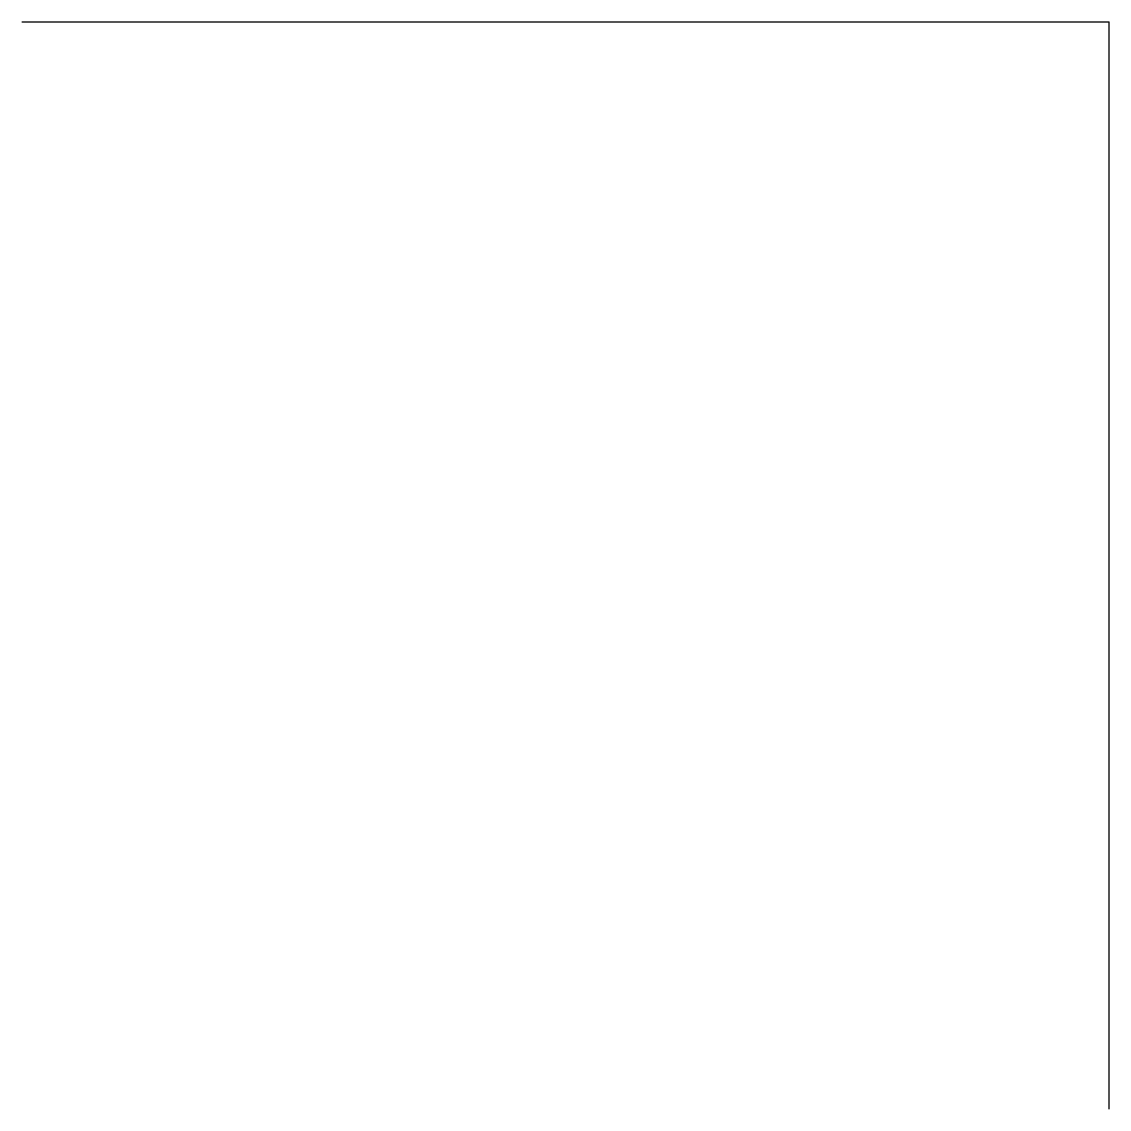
# Model space of a CAD drawing. Extents: x -10 to 0, y -10 to 0.
import ezdxf

# ---------------------------------------------------------------- set-up
doc = ezdxf.new("R2010")
doc.units = 0
doc.layers.get('0').update_dxf_attribs({"linetype": 'CONTINUOUS'})

msp = doc.modelspace()

# ---------------------------------------------------------------- linework, layer by layer
for p in [(-10, 0), (0, -10)]:
    msp.add_line(p, (0, 0))

doc.saveas('drawing.dxf')
